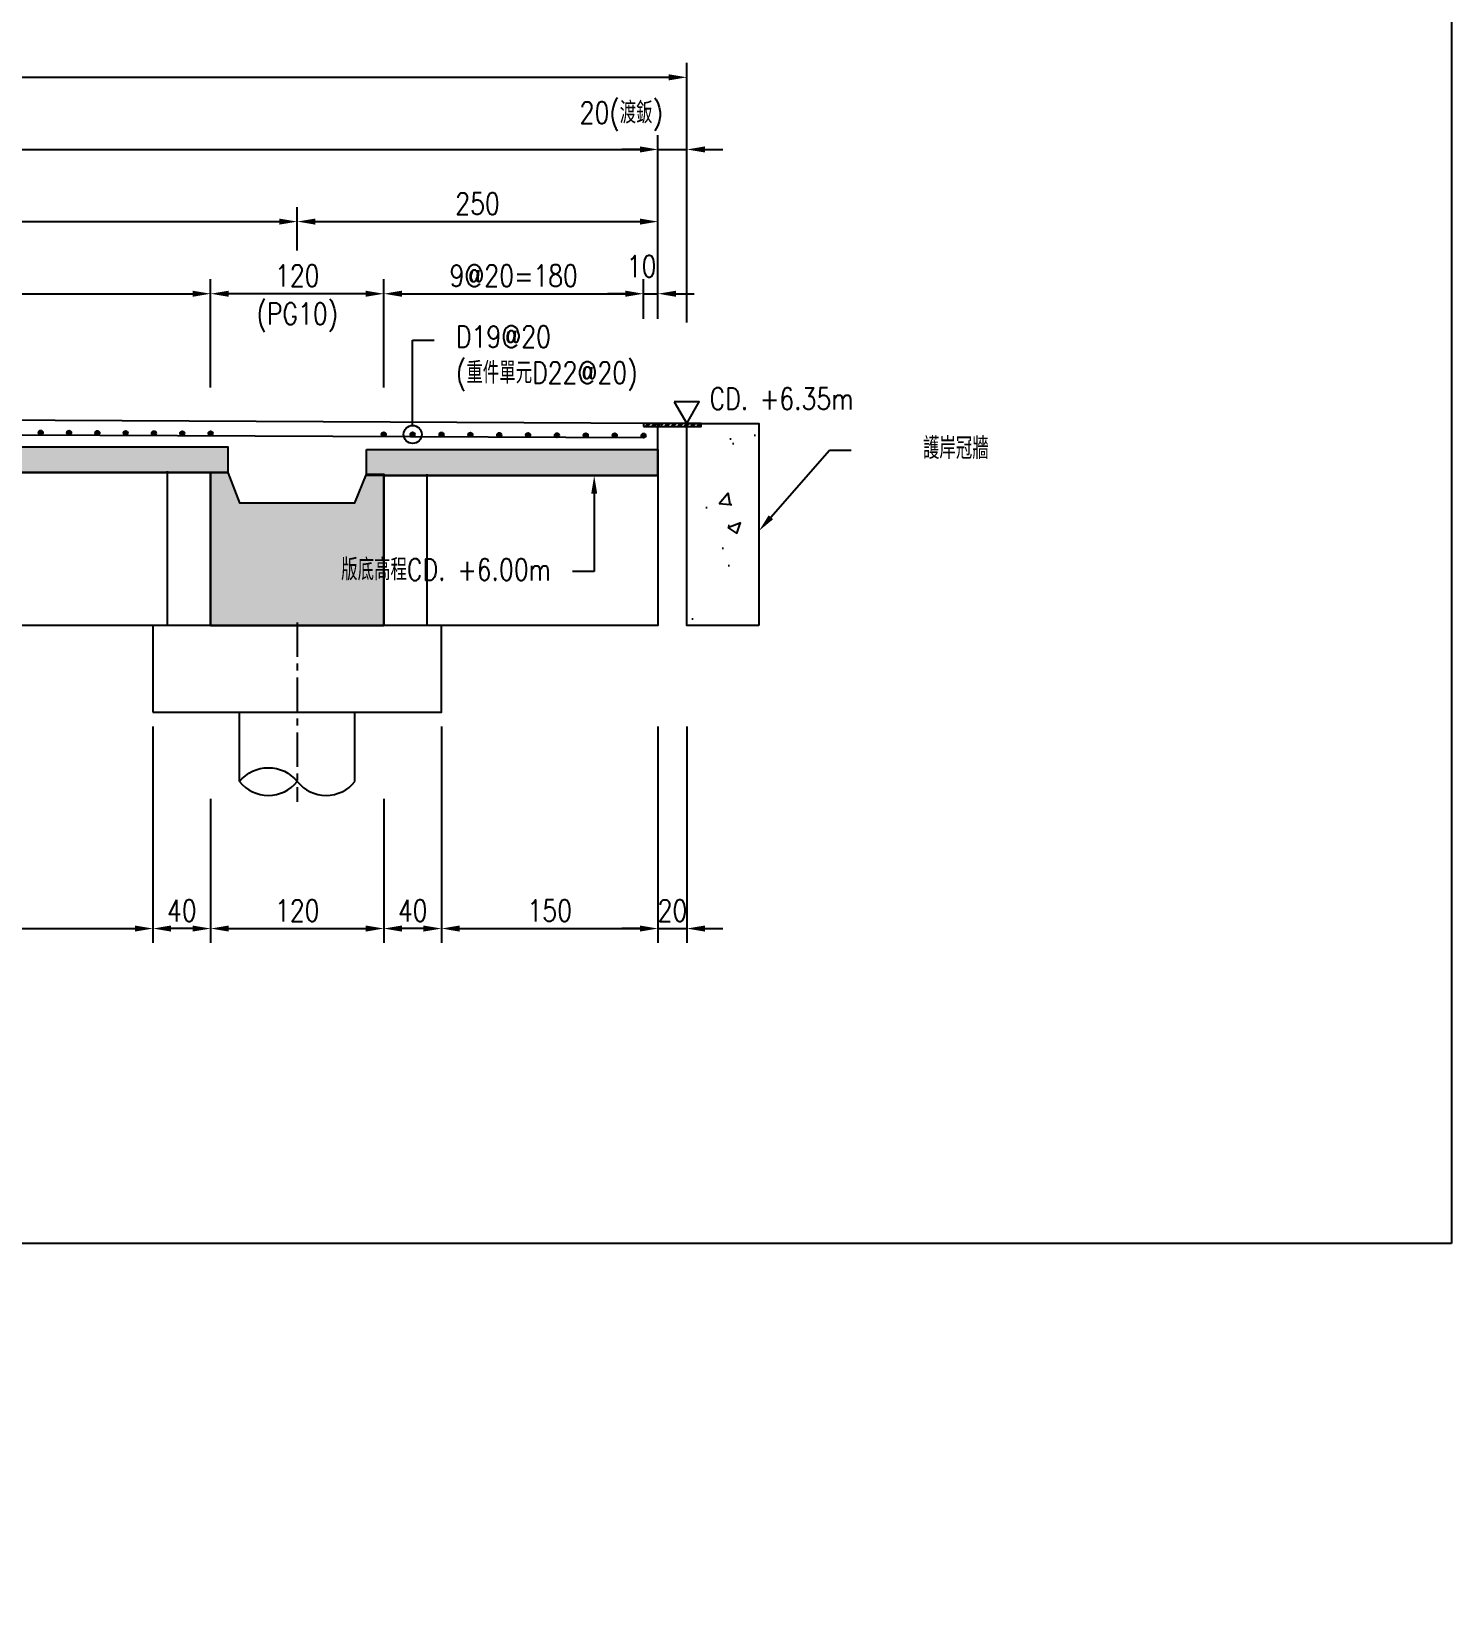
# Model space of a CAD drawing. Extents: x -791 to 13121, y -31587 to 2944.
# Drawn here: x 2961 to 3945, y -8091 to -7002 of the extents above; entities that cross this region are included whole.
import ezdxf
from ezdxf import colors
from ezdxf.entities.mleader import LeaderData, LeaderLine
from ezdxf.enums import TextEntityAlignment as Align
from ezdxf.math import Vec2, Vec3

# ---------------------------------------------------------------- set-up
doc = ezdxf.new("R2010")
doc.units = 0
doc.header["$LTSCALE"] = 0.05
doc.linetypes.add('CENTER', pattern=[50.8, 31.75, -6.35, 6.35, -6.35])
doc.layers.get('0').update_dxf_attribs({"linetype": 'CONTINUOUS'})
doc.layers.get('Defpoints').update_dxf_attribs({"linetype": 'CONTINUOUS'})
for name, color, linetype in [('HB_0', 7, 'CONTINUOUS'), ('HB_DIM', 1, 'CONTINUOUS'), ('HB_ReBar', 3, 'CONTINUOUS'), ('HB_SYMBOLS', 7, 'CONTINUOUS'), ('HB_TXT_CTEXT', 2, 'CONTINUOUS'), ('預鑄梁', 4, 'CONTINUOUS'), ('預鑄版_HATCH', 253, 'CONTINUOUS')]:
    doc.layers.add(name, color=color, linetype=linetype)
doc.styles.get("Standard").update_dxf_attribs({"font": 'ROMANS.shx', "width": 0.8, "bigfont": 'lchinap.shx'})
doc.dimstyles.new('50cm', dxfattribs={"dimscale": 5, "dimtxt": 3, "dimasz": 2.5, "dimexe": 2, "dimexo": 2, "dimgap": 1, "dimtad": 1, "dimdsep": 46, "dimtxsty": 'Standard', "dimcen": 0, "dimclrt": 2, "dimadec": 0, "dimazin": 0, "dimtfac": 1, "dimtix": 1, "dimtmove": 2, "dimatfit": 3, "dimfxl": 0, "dimtolj": 1, "dimtzin": 0, "dimarcsym": 0})

# ---------------------------------------------------------------- blocks, each defined once
blk = doc.blocks.new('預鑄樁帽2x2')
at = {"layer": 'HB_0'}
blk.add_lwpolyline([(-100, 0), (100, 0), (100, 60), (-100, 60)], close=True, dxfattribs=at)
blk = doc.blocks.new('*D86')
at = {"layer": 'Defpoints', "color": 0}
for p in [(3395, -7084.2), (3395, -7211.7), (415, -7259.2)]:
    blk.add_point(p, dxfattribs=at)
at = {"layer": 'HB_DIM', "color": 0, "lineweight": -2}
for p, q in [((415, -7249.2), (415, -7074.2)), ((427.5, -7084.2), (3382.5, -7084.2)), ((3395, -7201.7), (3395, -7074.2))]:
    blk.add_line(p, q, dxfattribs=at)
at = {"layer": 'HB_DIM', "color": 0}
for points in [[(427.5, -7082.1), (427.5, -7086.3), (415, -7084.2)], [(3382.5, -7082.1), (3382.5, -7086.3), (3395, -7084.2)]]:
    blk.add_solid(points, dxfattribs=at)
at = {"layer": 'HB_DIM', "color": 2, "insert": (1905, -7071.7), "char_height": 15, "attachment_point": 5}
blk.add_mtext('\\A1;2980', dxfattribs=at)
blk = doc.blocks.new('*D87')
at = {"layer": 'Defpoints', "color": 0}
for p in [(3415, -7084.2), (3395, -7211.7), (3415, -7214.2)]:
    blk.add_point(p, dxfattribs=at)
at = {"layer": 'HB_DIM', "color": 0, "lineweight": -2}
for p, q in [((3382.5, -7084.2), (3370, -7084.2)), ((3395, -7201.7), (3395, -7074.2)), ((3395, -7084.2), (3415, -7084.2)), ((3415, -7204.2), (3415, -7074.2)), ((3427.5, -7084.2), (3440, -7084.2))]:
    blk.add_line(p, q, dxfattribs=at)
at = {"layer": 'HB_DIM', "color": 0}
for points in [[(3382.5, -7082.1), (3382.5, -7086.3), (3395, -7084.2)], [(3427.5, -7082.1), (3427.5, -7086.3), (3415, -7084.2)]]:
    blk.add_solid(points, dxfattribs=at)
at = {"layer": 'HB_DIM', "color": 2, "insert": (3369.6, -7061.2), "char_height": 15, "attachment_point": 5}
blk.add_mtext('\\A1;20(渡鈑)', dxfattribs=at)
blk = doc.blocks.new('*D88')
at = {"layer": 'Defpoints', "color": 0}
for p in [(3415, -7034.2), (3415, -7214.2), (415, -7259.2)]:
    blk.add_point(p, dxfattribs=at)
at = {"layer": 'HB_DIM', "color": 0, "lineweight": -2}
for p, q in [((415, -7249.2), (415, -7024.2)), ((3415, -7204.2), (3415, -7024.2)), ((427.5, -7034.2), (3402.5, -7034.2))]:
    blk.add_line(p, q, dxfattribs=at)
at = {"layer": 'HB_DIM', "color": 0}
for points in [[(427.5, -7032.1), (427.5, -7036.3), (415, -7034.2)], [(3402.5, -7032.1), (3402.5, -7036.3), (3415, -7034.2)]]:
    blk.add_solid(points, dxfattribs=at)
at = {"layer": 'HB_DIM', "color": 2, "insert": (1915, -7021.7), "char_height": 15, "attachment_point": 5}
blk.add_mtext('\\A1;3000', dxfattribs=at)
blk = doc.blocks.new('*D83')
at = {"layer": 'Defpoints', "color": 0}
for p in [(3085, -7184.2), (2555, -7259.2), (3085, -7259.2)]:
    blk.add_point(p, dxfattribs=at)
at = {"layer": 'HB_DIM', "color": 0, "lineweight": -2}
for p, q in [((2555, -7249.2), (2555, -7174.2)), ((3085, -7249.2), (3085, -7174.2)), ((2567.5, -7184.2), (3072.5, -7184.2))]:
    blk.add_line(p, q, dxfattribs=at)
at = {"layer": 'HB_DIM', "color": 0}
for points in [[(2567.5, -7182.1), (2567.5, -7186.3), (2555, -7184.2)], [(3072.5, -7182.1), (3072.5, -7186.3), (3085, -7184.2)]]:
    blk.add_solid(points, dxfattribs=at)
at = {"layer": 'HB_DIM', "color": 2, "insert": (2820, -7171), "char_height": 15, "attachment_point": 5}
blk.add_mtext('\\A1;27@EQ=530', dxfattribs=at)
blk = doc.blocks.new('*D84')
at = {"layer": 'Defpoints', "color": 0}
for p in [(3385, -7184.2), (3385, -7211.7), (3205, -7259.2)]:
    blk.add_point(p, dxfattribs=at)
at = {"layer": 'HB_DIM', "color": 0, "lineweight": -2}
for p, q in [((3205, -7249.2), (3205, -7174.2)), ((3385, -7201.7), (3385, -7174.2)), ((3217.5, -7184.2), (3372.5, -7184.2))]:
    blk.add_line(p, q, dxfattribs=at)
at = {"layer": 'HB_DIM', "color": 0}
for points in [[(3217.5, -7182.1), (3217.5, -7186.3), (3205, -7184.2)], [(3372.5, -7182.1), (3372.5, -7186.3), (3385, -7184.2)]]:
    blk.add_solid(points, dxfattribs=at)
at = {"layer": 'HB_DIM', "color": 2, "insert": (3295, -7171.7), "char_height": 15, "attachment_point": 5}
blk.add_mtext('\\A1;9@20=180', dxfattribs=at)
blk = doc.blocks.new('*D85')
at = {"layer": 'Defpoints', "color": 0}
for p in [(3395, -7184.2), (3385, -7211.7), (3395, -7211.7)]:
    blk.add_point(p, dxfattribs=at)
at = {"layer": 'HB_DIM', "color": 0, "lineweight": -2}
for p, q in [((3385, -7201.7), (3385, -7174.2)), ((3395, -7201.7), (3395, -7174.2)), ((3372.5, -7184.2), (3360, -7184.2)), ((3385, -7184.2), (3395, -7184.2)), ((3407.5, -7184.2), (3420, -7184.2))]:
    blk.add_line(p, q, dxfattribs=at)
at = {"layer": 'HB_DIM', "color": 0}
for points in [[(3372.5, -7182.1), (3372.5, -7186.3), (3385, -7184.2)], [(3407.5, -7182.1), (3407.5, -7186.3), (3395, -7184.2)]]:
    blk.add_solid(points, dxfattribs=at)
at = {"layer": 'HB_DIM', "color": 2, "insert": (3383.7, -7165.1), "char_height": 15, "attachment_point": 5}
blk.add_mtext('\\A1;10', dxfattribs=at)
blk = doc.blocks.new('ReBarPoint')
at = {"layer": 'HB_0'}
h = blk.add_hatch(color=0, dxfattribs=at)
h.dxf.hatch_style = 1
edge = h.paths.add_edge_path()
edge.add_arc((0, 0), 1.5, 0, 360)
at = {"layer": 'HB_ReBar', "color": 0}
blk.add_circle((0, 0), 1.5, dxfattribs=at)
blk = doc.blocks.new('PG1011')
at = {"layer": 'HB_0'}
h = blk.add_hatch(color=253, dxfattribs=at)
h.dxf.hatch_style = 1
h.paths.add_polyline_path([(0, 0), (0, 106), (12, 106), (20, 85), (100, 85), (108, 105), (120, 105), (120, 0)])
at = {"layer": '預鑄梁'}
blk.add_lwpolyline([(0, 0), (0, 106), (12, 106), (20, 85), (100, 85), (108, 105), (120, 105), (120, 0), (0, 0)], dxfattribs=at)
blk = doc.blocks.new('80cm直樁')
at = {"layer": 'HB_0', "linetype": 'Continuous'}
for p, q in [((-40, -48.1), (-40, 0)), ((40, -48.1), (40, 0))]:
    blk.add_line(p, q, dxfattribs=at)
for points in [[(-40, -48.1, -0.48), (0, -48.1, 0.48), (40, -48.1, 0.48)], [(-40, -48.1, 0.48), (0, -48.1, 0.48)]]:
    blk.add_lwpolyline(points, format="xyb", dxfattribs=at)
at = {"layer": 'HB_DIM', "color": 1, "linetype": 'CENTER', "ltscale": 15}
blk.add_line((0, 62.2), (0, -62.2), dxfattribs=at)
blk = doc.blocks.new('*D830')
at = {"layer": 'Defpoints', "color": 0}
for p in [(3145, -7134.2), (2495, -7164.2), (3145, -7164.2)]:
    blk.add_point(p, dxfattribs=at)
at = {"layer": 'HB_DIM', "color": 0, "lineweight": -2}
for p, q in [((2495, -7154.2), (2495, -7124.2)), ((3145, -7154.2), (3145, -7124.2)), ((2507.5, -7134.2), (3132.5, -7134.2))]:
    blk.add_line(p, q, dxfattribs=at)
at = {"layer": 'HB_DIM', "color": 0}
for points in [[(2507.5, -7132.1), (2507.5, -7136.3), (2495, -7134.2)], [(3132.5, -7132.1), (3132.5, -7136.3), (3145, -7134.2)]]:
    blk.add_solid(points, dxfattribs=at)
at = {"layer": 'HB_DIM', "color": 2, "insert": (2820, -7121.7), "char_height": 15, "attachment_point": 5}
blk.add_mtext('\\A1;650', dxfattribs=at)
blk = doc.blocks.new('*D831')
at = {"layer": 'Defpoints', "color": 0}
for p in [(3395, -7134.2), (3145, -7164.2), (3395, -7211.7)]:
    blk.add_point(p, dxfattribs=at)
at = {"layer": 'HB_DIM', "color": 0, "lineweight": -2}
for p, q in [((3145, -7154.2), (3145, -7124.2)), ((3395, -7201.7), (3395, -7124.2)), ((3157.5, -7134.2), (3382.5, -7134.2))]:
    blk.add_line(p, q, dxfattribs=at)
at = {"layer": 'HB_DIM', "color": 0}
for points in [[(3157.5, -7132.1), (3157.5, -7136.3), (3145, -7134.2)], [(3382.5, -7132.1), (3382.5, -7136.3), (3395, -7134.2)]]:
    blk.add_solid(points, dxfattribs=at)
at = {"layer": 'HB_DIM', "color": 2, "insert": (3270, -7121.7), "char_height": 15, "attachment_point": 5}
blk.add_mtext('\\A1;250', dxfattribs=at)
blk = doc.blocks.new('*D821')
at = {"layer": 'Defpoints', "color": 0}
for p in [(3085, -7184.2), (3085, -7259.2), (3205, -7259.2)]:
    blk.add_point(p, dxfattribs=at)
at = {"layer": 'HB_DIM', "color": 0, "lineweight": -2}
for p, q in [((3085, -7249.2), (3085, -7174.2)), ((3205, -7249.2), (3205, -7174.2)), ((3192.5, -7184.2), (3097.5, -7184.2))]:
    blk.add_line(p, q, dxfattribs=at)
at = {"layer": 'HB_DIM', "color": 0}
for points in [[(3097.5, -7182.1), (3097.5, -7186.3), (3085, -7184.2)], [(3192.5, -7182.1), (3192.5, -7186.3), (3205, -7184.2)]]:
    blk.add_solid(points, dxfattribs=at)
at = {"layer": 'HB_DIM', "color": 2, "char_height": 15, "attachment_point": 5}
for s, insert in [('\\A1;120', (3145, -7171.7)), ('\\A1;(PG10)', (3145, -7200.6))]:
    blk.add_mtext(s, dxfattribs=dict(at, insert=insert))
blk = doc.blocks.new('*D866')
at = {"layer": 'Defpoints', "color": 0}
for p in [(3085, -7524.2), (3205, -7524.2), (3205, -7624.2)]:
    blk.add_point(p, dxfattribs=at)
at = {"layer": 'HB_DIM', "color": 0, "lineweight": -2}
for p, q in [((3085, -7534.2), (3085, -7634.2)), ((3205, -7534.2), (3205, -7634.2)), ((3097.5, -7624.2), (3192.5, -7624.2))]:
    blk.add_line(p, q, dxfattribs=at)
at = {"layer": 'HB_DIM', "color": 0}
for points in [[(3097.5, -7622.1), (3097.5, -7626.3), (3085, -7624.2)], [(3192.5, -7622.1), (3192.5, -7626.3), (3205, -7624.2)]]:
    blk.add_solid(points, dxfattribs=at)
at = {"layer": 'HB_DIM', "color": 2, "insert": (3145, -7611.7), "char_height": 15, "attachment_point": 5}
blk.add_mtext('\\A1;120', dxfattribs=at)
blk = doc.blocks.new('*D869')
at = {"layer": 'Defpoints', "color": 0}
for p in [(3245, -7474.2), (3205, -7524.2), (3205, -7624.2)]:
    blk.add_point(p, dxfattribs=at)
at = {"layer": 'HB_DIM', "color": 0, "lineweight": -2}
for p, q in [((3245, -7484.2), (3245, -7634.2)), ((3205, -7534.2), (3205, -7634.2)), ((3232.5, -7624.2), (3217.5, -7624.2))]:
    blk.add_line(p, q, dxfattribs=at)
at = {"layer": 'HB_DIM', "color": 0}
for points in [[(3217.5, -7622.1), (3217.5, -7626.3), (3205, -7624.2)], [(3232.5, -7622.1), (3232.5, -7626.3), (3245, -7624.2)]]:
    blk.add_solid(points, dxfattribs=at)
at = {"layer": 'HB_DIM', "color": 2, "insert": (3225, -7611.7), "char_height": 15, "attachment_point": 5}
blk.add_mtext('\\A1;40', dxfattribs=at)
blk = doc.blocks.new('*D871')
at = {"layer": 'Defpoints', "color": 0}
for p in [(2595, -7474.2), (3045, -7474.2), (3045, -7624.2)]:
    blk.add_point(p, dxfattribs=at)
at = {"layer": 'HB_DIM', "color": 0, "lineweight": -2}
for p, q in [((2595, -7484.2), (2595, -7634.2)), ((3045, -7484.2), (3045, -7634.2)), ((2607.5, -7624.2), (3032.5, -7624.2))]:
    blk.add_line(p, q, dxfattribs=at)
at = {"layer": 'HB_DIM', "color": 0}
for points in [[(2607.5, -7622.1), (2607.5, -7626.3), (2595, -7624.2)], [(3032.5, -7622.1), (3032.5, -7626.3), (3045, -7624.2)]]:
    blk.add_solid(points, dxfattribs=at)
at = {"layer": 'HB_DIM', "color": 2, "insert": (2820, -7611.7), "char_height": 15, "attachment_point": 5}
blk.add_mtext('\\A1;450', dxfattribs=at)
blk = doc.blocks.new('*D872')
at = {"layer": 'Defpoints', "color": 0}
for p in [(3245, -7474.2), (3395, -7474.2), (3395, -7624.2)]:
    blk.add_point(p, dxfattribs=at)
at = {"layer": 'HB_DIM', "color": 0, "lineweight": -2}
for p, q in [((3245, -7484.2), (3245, -7634.2)), ((3395, -7484.2), (3395, -7634.2)), ((3257.5, -7624.2), (3382.5, -7624.2))]:
    blk.add_line(p, q, dxfattribs=at)
at = {"layer": 'HB_DIM', "color": 0}
for points in [[(3257.5, -7622.1), (3257.5, -7626.3), (3245, -7624.2)], [(3382.5, -7622.1), (3382.5, -7626.3), (3395, -7624.2)]]:
    blk.add_solid(points, dxfattribs=at)
at = {"layer": 'HB_DIM', "color": 2, "insert": (3320, -7611.7), "char_height": 15, "attachment_point": 5}
blk.add_mtext('\\A1;150', dxfattribs=at)
blk = doc.blocks.new('*D874')
at = {"layer": 'Defpoints', "color": 0}
for p in [(3395, -7474.2), (3415, -7474.2), (3415, -7624.2)]:
    blk.add_point(p, dxfattribs=at)
at = {"layer": 'HB_DIM', "color": 0, "lineweight": -2}
for p, q in [((3395, -7484.2), (3395, -7634.2)), ((3415, -7484.2), (3415, -7634.2)), ((3382.5, -7624.2), (3370, -7624.2)), ((3395, -7624.2), (3415, -7624.2)), ((3427.5, -7624.2), (3440, -7624.2))]:
    blk.add_line(p, q, dxfattribs=at)
at = {"layer": 'HB_DIM', "color": 0}
for points in [[(3382.5, -7622.1), (3382.5, -7626.3), (3395, -7624.2)], [(3427.5, -7622.1), (3427.5, -7626.3), (3415, -7624.2)]]:
    blk.add_solid(points, dxfattribs=at)
at = {"layer": 'HB_DIM', "color": 2, "insert": (3405, -7611.7), "char_height": 15, "attachment_point": 5}
blk.add_mtext('\\A1;20', dxfattribs=at)
blk = doc.blocks.new('*D875')
at = {"layer": 'Defpoints', "color": 0}
for p in [(3045, -7474.2), (3085, -7524.2), (3045, -7624.2)]:
    blk.add_point(p, dxfattribs=at)
at = {"layer": 'HB_DIM', "color": 0, "lineweight": -2}
for p, q in [((3045, -7484.2), (3045, -7634.2)), ((3085, -7534.2), (3085, -7634.2)), ((3072.5, -7624.2), (3057.5, -7624.2))]:
    blk.add_line(p, q, dxfattribs=at)
at = {"layer": 'HB_DIM', "color": 0}
for points in [[(3057.5, -7622.1), (3057.5, -7626.3), (3045, -7624.2)], [(3072.5, -7622.1), (3072.5, -7626.3), (3085, -7624.2)]]:
    blk.add_solid(points, dxfattribs=at)
at = {"layer": 'HB_DIM', "color": 2, "insert": (3065, -7611.7), "char_height": 15, "attachment_point": 5}
blk.add_mtext('\\A1;40', dxfattribs=at)
blk = doc.blocks.new('_DotBlank')
at = {"color": 0, "linetype": 'ByBlock', "lineweight": -2}
blk.add_line((-0.5, 0), (-1, 0), dxfattribs=at)
blk.add_circle((0, 0), 0.5, dxfattribs=at)

msp = doc.modelspace()

# ---------------------------------------------------------------- hatches: boundary and pattern name
at = {"layer": 'HB_0'}
h = msp.add_hatch(dxfattribs=at)
h.set_pattern_fill('STEEL', color=1)
h.set_pattern_definition([(45, (-5664.1806, 23854.0858), (-2.24506403, 2.24506403), []), (45, (-5664.1806, 23855.6733), (-2.24506403, 2.24506403), [])])
h.paths.add_polyline_path([(3385, -7276.201), (3425, -7276.201), (3425, -7274.201), (3385, -7274.201)])
h = msp.add_hatch(dxfattribs=at)
h.set_pattern_fill('AR-CONC', color=1, scale=0.5)
h.set_pattern_definition([(50, (-3.79, -9566.25), (91.0923, -7.9695), [9.525, -104.775]), (355, (-3.79, -9566.25), (-17.6217, 95.5284), [7.62, -83.8203]), (100.4514, (3.8, -9566.91), (73.4706, 87.5589), [8.095, -89.0451]), (46.1842, (-3.79, -9540.85), (135.5395, -21.0212), [14.2875, -157.1625]), (96.6356, (7.5, -9542.6), (118.702, 123.713), [12.1425, -133.568]), (351.184, (-3.8, -9540.85), (118.702, 123.713), [11.43, -125.73]), (21, (8.91, -9547.2), (75.8072, -51.1326), [9.525, -104.775]), (326, (8.91, -9547.2), (30.901, 92.094), [7.62, -83.82]), (71.4514, (15.22, -9551.46), (106.7082, 40.9614), [8.095, -89.045]), (37.5, (-3.793, -9566.25), (1.5443, 42.27752), [0, -82.804, 0, -85.09, 0, -84.1375]), (7.5, (-3.793, -9566.25), (33.40983, 50.0903), [0, -48.514, 0, -80.899, 0, -32.0675]), (327.5, (-32.114, -9566.25), (67.7953, -2.86437), [0, -31.75, 0, -99.06, 0, -131.445]), (317.5, (-44.814, -9566.25), (74.0646, 12.71325), [0, -41.275, 0, -65.786, 0, -93.345])])
h.paths.add_polyline_path([(3465, -7414.201), (3415, -7414.201), (3415, -7274.201), (3465, -7274.201)])
at = {"layer": '預鑄版_HATCH', "linetype": 'Continuous'}
h = msp.add_hatch(color=256, dxfattribs=at)
h.dxf.hatch_style = 2
h.paths.add_polyline_path([(2543, -7290.202), (3097, -7290.202), (3097, -7308.202), (2543, -7308.202)])
h = msp.add_hatch(color=256, dxfattribs=at)
h.dxf.hatch_style = 2
h.paths.add_polyline_path([(3193, -7292.201), (3395, -7292.201), (3395, -7310.201), (3193, -7310.201)])

# ---------------------------------------------------------------- linework, layer by layer
at = {"layer": 'Defpoints', "color": 217}
msp.add_lwpolyline([(3945, -7842.5), (2947.5, -7842.5), (2947.5, -8287.5), (0, -8287.5), (0, -5525), (3945, -5525)], close=True, dxfattribs=at)
at = {"layer": 'HB_0', "color": 4}
msp.add_line((3395, -7309.201), (3395, -7279.201), dxfattribs=at)
at = {"layer": 'HB_0', "color": 252}
for p, q in [((3055, -7414.201), (3055, -7307.202)), ((3235, -7414.201), (3235, -7309.201))]:
    msp.add_line(p, q, dxfattribs=at)
at = {"layer": 'HB_0', "color": 4}
msp.add_lwpolyline([(1255, -7301.202), (1785, -7301.202), (1785, -7414.201), (1905, -7414.201), (1905, -7304.202), (2435, -7304.202), (2435, -7414.201), (2555, -7414.201), (2555, -7308.202), (3085, -7308.202), (3085, -7414.201), (3205, -7414.201), (3205, -7310.201), (3395, -7310.201), (3395, -7274.101), (425.05, -7259.251, 0.41567878)], format="xyb", dxfattribs=at)
at = {"layer": 'HB_0'}
msp.add_lwpolyline([(3385, -7276.201), (3425, -7276.201), (3425, -7274.201), (3385, -7274.201)], close=True, dxfattribs=at)
at = {"layer": 'HB_0', "color": 4}
msp.add_lwpolyline([(3465, -7414.201), (3415, -7414.201), (3415, -7274.201), (3465, -7274.201)], close=True, dxfattribs=at)
at = {"layer": 'HB_0', "color": 7, "linetype": 'Continuous'}
for points in [[(2543, -7290.202), (3097, -7290.202), (3097, -7308.202), (2543, -7308.202)], [(3193, -7292.201), (3395, -7292.201), (3395, -7310.201), (3193, -7310.201)]]:
    msp.add_lwpolyline(points, close=True, dxfattribs=at)
at = {"layer": 'HB_0'}
msp.add_lwpolyline([(3395, -7309.201), (3395, -7414.201), (645, -7414.201)], dxfattribs=at)
at = {"layer": 'HB_ReBar'}
msp.add_lwpolyline([(3385, -7284.051), (425, -7271.465), (425, -7296.465)], dxfattribs=at)
at = {"layer": 'HB_SYMBOLS', "linetype": 'Continuous'}
msp.add_lwpolyline([(3406.34, -7259.201), (3415, -7274.201), (3423.66, -7259.201)], close=True, dxfattribs=at)

# ---------------------------------------------------------------- block references
at = {"layer": 'HB_0'}
for name, p in [('PG1011', (3085, -7414.201)), ('預鑄樁帽2x2', (3145, -7474.201)), ('80cm直樁', (3145, -7474.201))]:
    msp.add_blockref(name, p, dxfattribs=at)
at = {"layer": 'HB_ReBar'}
for p in [(2967.222, -7280.462), (2986.852, -7280.56), (3006.482, -7280.659), (3026.111, -7280.757), (3045.741, -7280.855), (3065.37, -7280.953), (3085, -7281.051), (3205, -7281.651), (3225.001, -7281.751), (3245.002, -7281.851), (3265.003, -7281.951), (3285.003, -7282.051), (3305.004, -7282.151), (3325.005, -7282.251), (3345.006, -7282.351), (3365.007, -7282.451), (3385, -7282.551)]:
    msp.add_blockref('ReBarPoint', p, dxfattribs=at)

# ---------------------------------------------------------------- texts
at = {"layer": 'HB_TXT_CTEXT', "linetype": 'Continuous', "width": 0.8}
msp.add_text('CD. +6.35m', height=15, dxfattribs=at).set_placement((3430.751, -7256.895), align=Align.MIDDLE_LEFT)

# ---------------------------------------------------------------- dimensions: what is measured, and where the dimension line sits
at = {"layer": 'HB_DIM'}
for base, p1, p2, picture, middle in [((3415, -7034.201), (415, -7259.201), (3415, -7214.201), '*D88', (1915, -7021.701)), ((3395, -7084.201), (415, -7259.201), (3395, -7211.701), '*D86', (1905, -7071.701)), ((3145, -7134.201), (2495, -7164.201), (3145, -7164.201), '*D830', (2820, -7121.701)), ((3395, -7134.201), (3145, -7164.201), (3395, -7211.701), '*D831', (3270, -7121.701)), ((3045, -7624.201), (2595, -7474.201), (3045, -7474.201), '*D871', (2820, -7611.701)), ((3045, -7624.201), (3085, -7524.201), (3045, -7474.201), '*D875', (3065, -7611.701)), ((3205, -7624.201), (3245, -7474.201), (3205, -7524.201), '*D869', (3225, -7611.701)), ((3395, -7624.201), (3245, -7474.201), (3395, -7474.201), '*D872', (3320, -7611.701)), ((3415, -7624.201), (3395, -7474.201), (3415, -7474.201), '*D874', (3405, -7611.701)), ((3205, -7624.201), (3085, -7524.201), (3205, -7524.201), '*D866', (3145, -7611.701))]:
    dim = msp.add_linear_dim(base=base, p1=p1, p2=p2, dimstyle='50cm', dxfattribs=at)
    dim.commit()
    dim.dimension.update_dxf_attribs({"geometry": picture, "text_midpoint": middle})
dim = msp.add_linear_dim(base=(3415, -7084.201), p1=(3395, -7211.701), p2=(3415, -7214.201), text='<>(渡鈑)', dimstyle='50cm', dxfattribs=at)
dim.commit()
dim.dimension.update_dxf_attribs({"geometry": '*D87', "text_midpoint": (3369.631, -7061.229), "dimtype": 160})
for base, p1, p2, text, picture, middle in [((3085, -7184.201), (2555, -7259.201), (3085, -7259.201), '27@EQ=<>', '*D83', (2820, -7170.987)), ((3385, -7184.201), (3205, -7259.201), (3385, -7211.701), '9@20=<>', '*D84', (3295, -7171.701))]:
    dim = msp.add_linear_dim(base=base, p1=p1, p2=p2, text=text, dimstyle='50cm', dxfattribs=at)
    dim.commit()
    dim.dimension.update_dxf_attribs({"geometry": picture, "text_midpoint": middle})
dim = msp.add_linear_dim(base=(3395, -7184.201), p1=(3385, -7211.701), p2=(3395, -7211.701), dimstyle='50cm', dxfattribs=at)
dim.commit()
dim.dimension.update_dxf_attribs({"geometry": '*D85', "text_midpoint": (3383.732, -7165.069), "dimtype": 160})
dim = msp.add_linear_dim(base=(3085, -7184.201), p1=(3205, -7259.201), p2=(3085, -7259.201), angle=180, text='<>\\X(PG10)', dimstyle='50cm', dxfattribs=at)
dim.commit()
dim.dimension.update_dxf_attribs({"geometry": '*D821', "text_midpoint": (3145, -7184.201)})

# ---------------------------------------------------------------- leaders
ml = msp.add_multileader_mtext('Standard', dxfattribs=at)
ml.set_content('D19@20\\P(重件單元D22@20)', color=2)
ml.set_leader_properties(color=1)
ml.set_arrow_properties(name='DOTBLANK')
ml.build(insert=Vec2(0, 0))
ml.multileader.update_dxf_attribs({"dogleg_length": 3, "arrow_head_size": 12.5, "scale": 5})
ctx = ml.context
ctx.base_point, ctx.scale, ctx.char_height, ctx.arrow_head_size, ctx.landing_gap_size, ctx.plane_origin = Vec3(3240.001, -7216.446), 5, 15, 12.5, 15, Vec3(3225.001, -7281.751)
notes = []
notes.append((ctx, [(0, (1, 1, 0), (3225.001, -7216.446), (1, 0), 15, [(0, [(3225.001, -7281.751)], 0, [])])]))
ctx.mtext.insert, ctx.mtext.flow_direction = Vec3(3255.001, -7206.446), 5
ml = msp.add_multileader_mtext('Standard', dxfattribs=at)
ml.set_content('護岸冠牆', color=2)
ml.set_leader_properties(color=1)
ml.build(insert=Vec2(0, 0))
ml.multileader.update_dxf_attribs({"dogleg_length": 3, "arrow_head_size": 12.5, "scale": 5})
ctx = ml.context
ctx.base_point, ctx.scale, ctx.char_height, ctx.arrow_head_size, ctx.landing_gap_size, ctx.plane_origin = Vec3(3528.981, -7292.681), 5, 15, 12.5, 15, Vec3(3458.097, -7348.561)
ctx.text_align_type = 2
notes.append((ctx, [(0, (1, 1, 0), (3513.981, -7292.681), (1, 0), 15, [(0, [(3465, -7348.561)], 0, [])])]))
ctx.mtext.insert, ctx.mtext.alignment, ctx.mtext.flow_direction = Vec3(3624.231, -7283.775), 3, 5
ml = msp.add_multileader_mtext('Standard', dxfattribs=at)
ml.set_content('版底高程CD. +6.00m', color=2)
ml.set_leader_properties(color=1)
ml.build(insert=Vec2(0, 0))
ml.multileader.update_dxf_attribs({"dogleg_length": 3, "arrow_head_size": 12.5, "scale": 5})
ctx = ml.context
ctx.base_point, ctx.scale, ctx.char_height, ctx.arrow_head_size, ctx.landing_gap_size, ctx.plane_origin = Vec3(3111.886, -7376.77), 5, 15, 12.5, 15, Vec3(3350.814, -7297.201)
ctx.text_align_type = 2
notes.append((ctx, [(0, (1, 1, 0), (3350.814, -7376.77), (-1, 0), 15, [(0, [(3350.819, -7310.201)], 0, [])])]))
ctx.mtext.insert, ctx.mtext.alignment, ctx.mtext.flow_direction = Vec3(3320.814, -7367.864), 3, 5
for ctx, leaders in notes:
    for number, flags, end, landing, length, lines in leaders:
        leader = LeaderData()
        leader.index, (leader.has_last_leader_line, leader.has_dogleg_vector, leader.attachment_direction) = number, flags
        leader.last_leader_point, leader.dogleg_vector, leader.dogleg_length = Vec3(end), Vec3(landing), length
        for number, points, colour, breaks in lines:
            line = LeaderLine()
            line.index, line.vertices, line.color, line.breaks = number, Vec3.list(points), colors.encode_raw_color(colour), breaks
            leader.lines.append(line)
        ctx.leaders.append(leader)

doc.saveas('drawing.dxf')
